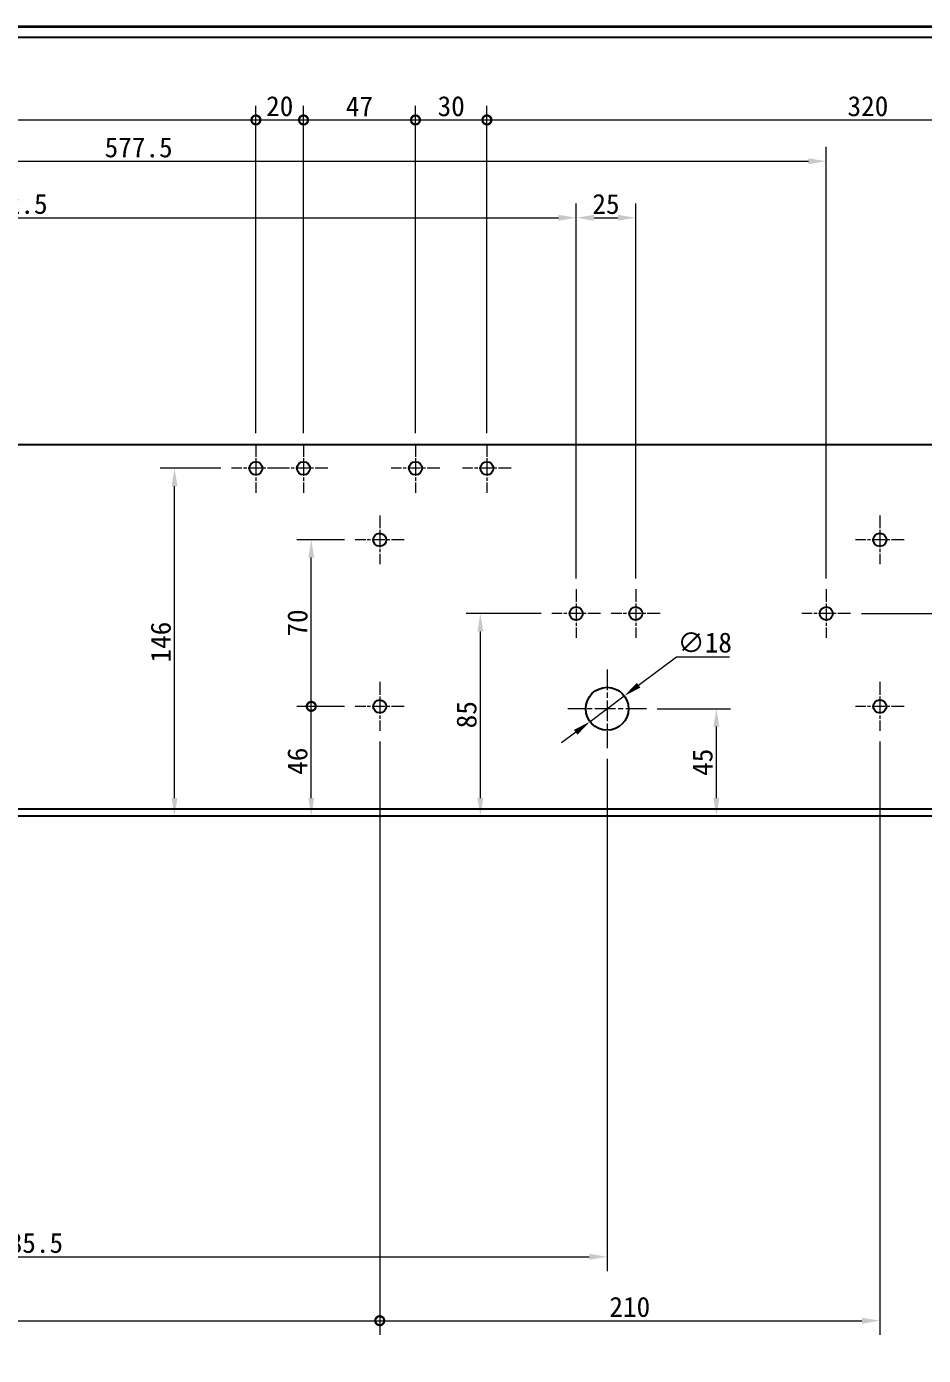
# Model space of a CAD drawing. Header units: millimetres. Extents: x 18 to 1244, y 16 to 875.
# Drawn here: x 450 to 827, y 316 to 875 of the extents above; entities that cross this region are included whole.
import ezdxf

# ---------------------------------------------------------------- set-up
doc = ezdxf.new("R2010")
doc.units = ezdxf.units.MM
doc.header["$LTSCALE"] = 3
doc.linetypes.add('CHAIN', pattern=[0.3543, 0.2362, -0.0295, 0.0591, -0.0295])
doc.layers.add('中心标记 (ISO)', color=1, linetype='CHAIN', lineweight=18, true_color=0xff0000)
doc.layers.add('尺寸 (ISO)', color=7, linetype='Continuous', lineweight=18, true_color=0x008000)
doc.layers.add('可见 (ISO)', color=7, linetype='Continuous', lineweight=25)
doc.layers.add('图框 (ISO)', color=7, linetype='Continuous', lineweight=35)
doc.styles.add('文本样式74', font='SimSun.ttf')
doc.styles.add('最新国标', font='simfang.ttf')
doc.dimstyles.new('默认 (GB)', dxfattribs={"dimscale": 3, "dimtxt": 2.8, "dimasz": 2.5, "dimexe": 2, "dimexo": 1.5, "dimgap": 0.5, "dimtad": 1, "dimtoh": 1, "dimdsep": 46, "dimtxsty": '最新国标', "dimcen": 0.09, "dimdle": 10, "dimclrd": 256, "dimclre": 256, "dimclrt": 256, "dimaunit": 1, "dimadec": 3, "dimazin": 2, "dimtfac": 0.535714, "dimtmove": 0, "dimatfit": 3, "dimfxl": 0, "dimtolj": 1, "dimtzin": 0, "dimlwd": -1, "dimlwe": -1, "dimarcsym": 0})

# ---------------------------------------------------------------- blocks, each defined once
blk = doc.blocks.new('图框 最新国标')
at = {"layer": '图框 (ISO)'}
blk.add_line((6, 291.5), (414.5, 291.5), dxfattribs=at)
at = {"layer": '图框 (ISO)', "color": 7, "linetype": 'Continuous', "lineweight": 25}
blk.add_line((18, 290), (413, 290), dxfattribs=at)
blk.add_line((18, 290), (413, 290), dxfattribs=at)
at = {"layer": '图框 (ISO)', "style": '文本样式74'}
blk.add_attdef('零件代号_001', (42.68, 287.25), '', height=2.5, rotation=180, dxfattribs=at)
blk = doc.blocks.new('_DotSmall')
at = {"color": 0, "linetype": 'ByBlock', "const_width": 0.5}
blk.add_lwpolyline([(-0.0625, 0, 1), (0.0625, 0, 1)], format="xyb", close=True, dxfattribs=at)
blk = doc.blocks.new('*D9')
at = {"layer": 'Defpoints', "color": 0, "transparency": 16777216}
for p in [(416.63, 542.93), (963.63, 542.93), (963.63, 299.02)]:
    blk.add_point(p, dxfattribs=at)
at = {"layer": '尺寸 (ISO)', "color": 116, "true_color": 0x00803f, "transparency": 16777216}
for p, q in [((416.63, 538.43), (416.63, 293.02)), ((963.63, 538.43), (963.63, 293.02)), ((416.63, 299.02), (956.13, 299.02))]:
    blk.add_line(p, q, dxfattribs=at)
blk.add_solid([(956.13, 300.27), (956.13, 297.77), (963.63, 299.02)], dxfattribs=at)
at = {"layer": '尺寸 (ISO)', "color": 116, "true_color": 0x00803f, "transparency": 16777216, "xscale": 7.5, "yscale": 7.5, "zscale": 7.5, "rotation": 180}
blk.add_blockref('_DotSmall', (416.63, 299.02), dxfattribs=at)
at = {"layer": '尺寸 (ISO)', "transparency": 16777216, "insert": (690.13, 304.77), "char_height": 8.4, "attachment_point": 5, "style": '最新国标'}
blk.add_mtext('\\A1;547', dxfattribs=at)
blk = doc.blocks.new('*D37')
at = {"layer": 'Defpoints', "color": 0, "transparency": 16777216}
for p in [(546.63, 835.27), (546.63, 699.18), (208.63, 635.42)]:
    blk.add_point(p, dxfattribs=at)
at = {"layer": '尺寸 (ISO)', "color": 116, "true_color": 0x00803f, "transparency": 16777216}
for p, q in [((208.63, 639.92), (208.63, 841.27)), ((546.63, 703.68), (546.63, 841.27)), ((216.13, 835.27), (546.63, 835.27))]:
    blk.add_line(p, q, dxfattribs=at)
blk.add_solid([(216.13, 836.52), (216.13, 834.02), (208.63, 835.27)], dxfattribs=at)
at = {"layer": '尺寸 (ISO)', "color": 116, "true_color": 0x00803f, "transparency": 16777216, "xscale": 7.5, "yscale": 7.5, "zscale": 7.5}
blk.add_blockref('_DotSmall', (546.63, 835.27), dxfattribs=at)
at = {"layer": '尺寸 (ISO)', "transparency": 16777216, "insert": (377.63, 841.02), "char_height": 8.4, "attachment_point": 5, "style": '最新国标'}
blk.add_mtext('\\A1;338', dxfattribs=at)
blk = doc.blocks.new('*D38')
at = {"layer": 'Defpoints', "color": 0, "transparency": 16777216}
for p in [(566.63, 835.27), (546.63, 699.18), (566.63, 699.18)]:
    blk.add_point(p, dxfattribs=at)
at = {"layer": '尺寸 (ISO)', "color": 116, "true_color": 0x00803f, "transparency": 16777216}
for p, q in [((546.63, 703.68), (546.63, 841.27)), ((566.63, 703.68), (566.63, 841.27)), ((546.63, 835.27), (566.63, 835.27))]:
    blk.add_line(p, q, dxfattribs=at)
at = {"layer": '尺寸 (ISO)', "color": 116, "true_color": 0x00803f, "transparency": 16777216, "xscale": 7.5, "yscale": 7.5, "zscale": 7.5}
blk.add_blockref('_DotSmall', (546.63, 835.27), dxfattribs=at)
at = {"layer": '尺寸 (ISO)', "color": 116, "true_color": 0x00803f, "transparency": 16777216, "xscale": 7.5, "yscale": 7.5, "zscale": 7.5, "rotation": 180}
blk.add_blockref('_DotSmall', (566.63, 835.27), dxfattribs=at)
at = {"layer": '尺寸 (ISO)', "transparency": 16777216, "insert": (556.63, 841.02), "char_height": 8.4, "attachment_point": 5, "style": '最新国标'}
blk.add_mtext('\\A1;20', dxfattribs=at)
blk = doc.blocks.new('*D39')
at = {"layer": 'Defpoints', "color": 0, "transparency": 16777216}
for p in [(613.63, 835.27), (566.63, 699.18), (613.63, 699.18)]:
    blk.add_point(p, dxfattribs=at)
at = {"layer": '尺寸 (ISO)', "color": 116, "true_color": 0x00803f, "transparency": 16777216}
for p, q in [((566.63, 703.68), (566.63, 841.27)), ((613.63, 703.68), (613.63, 841.27)), ((566.63, 835.27), (613.63, 835.27))]:
    blk.add_line(p, q, dxfattribs=at)
at = {"layer": '尺寸 (ISO)', "color": 116, "true_color": 0x00803f, "transparency": 16777216, "xscale": 7.5, "yscale": 7.5, "zscale": 7.5, "rotation": 180}
blk.add_blockref('_DotSmall', (566.63, 835.27), dxfattribs=at)
at = {"layer": '尺寸 (ISO)', "color": 116, "true_color": 0x00803f, "transparency": 16777216, "xscale": 7.5, "yscale": 7.5, "zscale": 7.5}
blk.add_blockref('_DotSmall', (613.63, 835.27), dxfattribs=at)
at = {"layer": '尺寸 (ISO)', "transparency": 16777216, "insert": (590.13, 841.02), "char_height": 8.4, "attachment_point": 5, "style": '最新国标'}
blk.add_mtext('\\A1;47', dxfattribs=at)
blk = doc.blocks.new('*D40')
at = {"layer": 'Defpoints', "color": 0, "transparency": 16777216}
for p in [(643.63, 835.27), (613.63, 699.18), (643.63, 699.18)]:
    blk.add_point(p, dxfattribs=at)
at = {"layer": '尺寸 (ISO)', "color": 116, "true_color": 0x00803f, "transparency": 16777216}
for p, q in [((613.63, 703.68), (613.63, 841.27)), ((643.63, 703.68), (643.63, 841.27)), ((613.63, 835.27), (643.63, 835.27))]:
    blk.add_line(p, q, dxfattribs=at)
at = {"layer": '尺寸 (ISO)', "color": 116, "true_color": 0x00803f, "transparency": 16777216, "xscale": 7.5, "yscale": 7.5, "zscale": 7.5, "rotation": 180}
blk.add_blockref('_DotSmall', (613.63, 835.27), dxfattribs=at)
at = {"layer": '尺寸 (ISO)', "color": 116, "true_color": 0x00803f, "transparency": 16777216, "xscale": 7.5, "yscale": 7.5, "zscale": 7.5}
blk.add_blockref('_DotSmall', (643.63, 835.27), dxfattribs=at)
at = {"layer": '尺寸 (ISO)', "transparency": 16777216, "insert": (628.63, 841.02), "char_height": 8.4, "attachment_point": 5, "style": '最新国标'}
blk.add_mtext('\\A1;30', dxfattribs=at)
blk = doc.blocks.new('*D41')
at = {"layer": 'Defpoints', "color": 0, "transparency": 16777216}
for p in [(963.63, 835.27), (643.63, 699.18), (963.63, 699.18)]:
    blk.add_point(p, dxfattribs=at)
at = {"layer": '尺寸 (ISO)', "color": 116, "true_color": 0x00803f, "transparency": 16777216}
for p, q in [((643.63, 703.68), (643.63, 841.27)), ((963.63, 703.68), (963.63, 841.27)), ((643.63, 835.27), (963.63, 835.27))]:
    blk.add_line(p, q, dxfattribs=at)
at = {"layer": '尺寸 (ISO)', "color": 116, "true_color": 0x00803f, "transparency": 16777216, "xscale": 7.5, "yscale": 7.5, "zscale": 7.5, "rotation": 180}
blk.add_blockref('_DotSmall', (643.63, 835.27), dxfattribs=at)
at = {"layer": '尺寸 (ISO)', "color": 116, "true_color": 0x00803f, "transparency": 16777216, "xscale": 7.5, "yscale": 7.5, "zscale": 7.5}
blk.add_blockref('_DotSmall', (963.63, 835.27), dxfattribs=at)
at = {"layer": '尺寸 (ISO)', "transparency": 16777216, "insert": (803.63, 841.02), "char_height": 8.4, "attachment_point": 5, "style": '最新国标'}
blk.add_mtext('\\A1;320', dxfattribs=at)
blk = doc.blocks.new('*D43')
at = {"layer": 'Defpoints', "color": 0, "transparency": 16777216}
for p in [(598.63, 578.68), (208.63, 463.93), (598.63, 330.86)]:
    blk.add_point(p, dxfattribs=at)
at = {"layer": '尺寸 (ISO)', "color": 116, "true_color": 0x00803f, "transparency": 16777216}
for p, q in [((598.63, 574.18), (598.63, 324.86)), ((208.63, 459.43), (208.63, 324.86)), ((216.13, 330.86), (598.63, 330.86))]:
    blk.add_line(p, q, dxfattribs=at)
blk.add_solid([(216.13, 332.11), (216.13, 329.61), (208.63, 330.86)], dxfattribs=at)
at = {"layer": '尺寸 (ISO)', "color": 116, "true_color": 0x00803f, "transparency": 16777216, "xscale": 7.5, "yscale": 7.5, "zscale": 7.5}
blk.add_blockref('_DotSmall', (598.63, 330.86), dxfattribs=at)
at = {"layer": '尺寸 (ISO)', "transparency": 16777216, "insert": (403.63, 336.61), "char_height": 8.4, "attachment_point": 5, "style": '最新国标'}
blk.add_mtext('\\A1;390', dxfattribs=at)
blk = doc.blocks.new('*D44')
at = {"layer": 'Defpoints', "color": 0, "transparency": 16777216}
for p in [(598.63, 578.68), (808.63, 578.68), (808.63, 330.86)]:
    blk.add_point(p, dxfattribs=at)
at = {"layer": '尺寸 (ISO)', "color": 116, "true_color": 0x00803f, "transparency": 16777216}
for p, q in [((598.63, 574.18), (598.63, 324.86)), ((808.63, 574.18), (808.63, 324.86)), ((598.63, 330.86), (801.13, 330.86))]:
    blk.add_line(p, q, dxfattribs=at)
blk.add_solid([(801.13, 332.11), (801.13, 329.61), (808.63, 330.86)], dxfattribs=at)
at = {"layer": '尺寸 (ISO)', "color": 116, "true_color": 0x00803f, "transparency": 16777216, "xscale": 7.5, "yscale": 7.5, "zscale": 7.5, "rotation": 180}
blk.add_blockref('_DotSmall', (598.63, 330.86), dxfattribs=at)
at = {"layer": '尺寸 (ISO)', "transparency": 16777216, "insert": (703.63, 336.61), "char_height": 8.4, "attachment_point": 5, "style": '最新国标'}
blk.add_mtext('\\A1;210', dxfattribs=at)
blk = doc.blocks.new('*D45')
at = {"layer": 'Defpoints', "color": 0, "transparency": 16777216}
for p in [(973.63, 557.68), (208.63, 463.93), (973.63, 271.93)]:
    blk.add_point(p, dxfattribs=at)
at = {"layer": '尺寸 (ISO)', "color": 116, "true_color": 0x00803f, "transparency": 16777216}
for p, q in [((973.63, 553.18), (973.63, 265.93)), ((208.63, 459.43), (208.63, 265.93)), ((216.13, 271.93), (973.63, 271.93))]:
    blk.add_line(p, q, dxfattribs=at)
blk.add_solid([(216.13, 273.18), (216.13, 270.68), (208.63, 271.93)], dxfattribs=at)
at = {"layer": '尺寸 (ISO)', "color": 116, "true_color": 0x00803f, "transparency": 16777216, "xscale": 7.5, "yscale": 7.5, "zscale": 7.5}
blk.add_blockref('_DotSmall', (973.63, 271.93), dxfattribs=at)
at = {"layer": '尺寸 (ISO)', "transparency": 16777216, "insert": (591.13, 277.68), "char_height": 8.4, "attachment_point": 5, "style": '最新国标'}
blk.add_mtext('\\A1;765', dxfattribs=at)
blk = doc.blocks.new('*D47')
at = {"layer": 'Defpoints', "color": 0, "transparency": 16777216}
for p in [(1011.63, 588.68), (208.63, 463.93), (1011.63, 247.62)]:
    blk.add_point(p, dxfattribs=at)
at = {"layer": '尺寸 (ISO)', "color": 116, "true_color": 0x00803f, "transparency": 16777216}
for p, q in [((1011.63, 584.18), (1011.63, 241.62)), ((208.63, 459.43), (208.63, 241.62)), ((216.13, 247.62), (1004.13, 247.62))]:
    blk.add_line(p, q, dxfattribs=at)
for points in [[(216.13, 248.87), (216.13, 246.37), (208.63, 247.62)], [(1004.13, 248.87), (1004.13, 246.37), (1011.63, 247.62)]]:
    blk.add_solid(points, dxfattribs=at)
at = {"layer": '尺寸 (ISO)', "transparency": 16777216, "insert": (610.13, 253.36), "char_height": 8.4, "attachment_point": 5, "style": '最新国标'}
blk.add_mtext('\\A1;803', dxfattribs=at)
blk = doc.blocks.new('*D48')
at = {"layer": 'Defpoints', "color": 0, "transparency": 16777216}
for p in [(569.88, 588.93), (588.38, 588.93), (421.63, 542.93)]:
    blk.add_point(p, dxfattribs=at)
at = {"layer": '尺寸 (ISO)', "color": 116, "true_color": 0x00803f, "transparency": 16777216}
for p, q in [((583.88, 588.93), (563.88, 588.93)), ((569.88, 550.43), (569.88, 588.93))]:
    blk.add_line(p, q, dxfattribs=at)
blk.add_solid([(568.63, 550.43), (571.13, 550.43), (569.88, 542.93)], dxfattribs=at)
at = {"layer": '尺寸 (ISO)', "color": 116, "true_color": 0x00803f, "transparency": 16777216, "xscale": 7.5, "yscale": 7.5, "zscale": 7.5, "rotation": 90}
blk.add_blockref('_DotSmall', (569.88, 588.93), dxfattribs=at)
at = {"layer": '尺寸 (ISO)', "transparency": 16777216, "insert": (564.13, 565.9), "char_height": 8.4, "attachment_point": 5, "rotation": 90, "style": '最新国标'}
blk.add_mtext('\\A1;46', dxfattribs=at)
blk = doc.blocks.new('*D49')
at = {"layer": 'Defpoints', "color": 0, "transparency": 16777216}
for p in [(569.88, 658.93), (588.38, 658.93), (588.38, 588.93)]:
    blk.add_point(p, dxfattribs=at)
at = {"layer": '尺寸 (ISO)', "color": 116, "true_color": 0x00803f, "transparency": 16777216}
for p, q in [((583.88, 658.93), (563.88, 658.93)), ((569.88, 588.93), (569.88, 651.43)), ((583.88, 588.93), (563.88, 588.93))]:
    blk.add_line(p, q, dxfattribs=at)
blk.add_solid([(568.63, 651.43), (571.13, 651.43), (569.88, 658.93)], dxfattribs=at)
at = {"layer": '尺寸 (ISO)', "color": 116, "true_color": 0x00803f, "transparency": 16777216, "xscale": 7.5, "yscale": 7.5, "zscale": 7.5, "rotation": 270}
blk.add_blockref('_DotSmall', (569.88, 588.93), dxfattribs=at)
at = {"layer": '尺寸 (ISO)', "transparency": 16777216, "insert": (564.13, 623.96), "char_height": 8.4, "attachment_point": 5, "rotation": 90, "style": '最新国标'}
blk.add_mtext('\\A1;70', dxfattribs=at)
blk = doc.blocks.new('*D50')
at = {"layer": 'Defpoints', "color": 0, "transparency": 16777216}
for p in [(694.13, 571.43), (208.63, 463.93), (694.13, 357.72)]:
    blk.add_point(p, dxfattribs=at)
at = {"layer": '尺寸 (ISO)', "color": 116, "true_color": 0x00803f, "transparency": 16777216}
for p, q in [((694.13, 566.93), (694.13, 351.72)), ((208.63, 459.43), (208.63, 351.72)), ((216.13, 357.72), (686.63, 357.72))]:
    blk.add_line(p, q, dxfattribs=at)
for points in [[(216.13, 358.97), (216.13, 356.47), (208.63, 357.72)], [(686.63, 358.97), (686.63, 356.47), (694.13, 357.72)]]:
    blk.add_solid(points, dxfattribs=at)
at = {"layer": '尺寸 (ISO)', "transparency": 16777216, "insert": (451.38, 363.49), "char_height": 8.4, "attachment_point": 5, "style": '最新国标'}
blk.add_mtext('\\A1;485.5', dxfattribs=at)
blk = doc.blocks.new('*D51')
at = {"layer": 'Defpoints', "color": 0, "transparency": 16777216}
for p in [(512.45, 688.93), (536.38, 688.93), (512.45, 542.93)]:
    blk.add_point(p, dxfattribs=at)
at = {"layer": '尺寸 (ISO)', "color": 116, "true_color": 0x00803f, "transparency": 16777216}
for p, q in [((531.88, 688.93), (506.45, 688.93)), ((512.45, 550.43), (512.45, 681.43))]:
    blk.add_line(p, q, dxfattribs=at)
for points in [[(511.2, 681.43), (513.7, 681.43), (512.45, 688.93)], [(511.2, 550.43), (513.7, 550.43), (512.45, 542.93)]]:
    blk.add_solid(points, dxfattribs=at)
at = {"layer": '尺寸 (ISO)', "transparency": 16777216, "insert": (506.7, 615.93), "char_height": 8.4, "attachment_point": 5, "rotation": 90, "style": '最新国标'}
blk.add_mtext('\\A1;146', dxfattribs=at)
blk = doc.blocks.new('*D52')
at = {"layer": 'Defpoints', "color": 0, "transparency": 16777216}
for p in [(786.13, 817.93), (786.13, 638.18), (208.63, 635.42)]:
    blk.add_point(p, dxfattribs=at)
at = {"layer": '尺寸 (ISO)', "color": 116, "true_color": 0x00803f, "transparency": 16777216}
for p, q in [((208.63, 639.92), (208.63, 823.93)), ((786.13, 642.68), (786.13, 823.93)), ((216.13, 817.93), (778.63, 817.93))]:
    blk.add_line(p, q, dxfattribs=at)
for points in [[(216.13, 819.18), (216.13, 816.68), (208.63, 817.93)], [(778.63, 819.18), (778.63, 816.68), (786.13, 817.93)]]:
    blk.add_solid(points, dxfattribs=at)
at = {"layer": '尺寸 (ISO)', "transparency": 16777216, "insert": (497.38, 823.71), "char_height": 8.4, "attachment_point": 5, "style": '最新国标'}
blk.add_mtext('\\A1;577.5', dxfattribs=at)
blk = doc.blocks.new('*D53')
at = {"layer": 'Defpoints', "color": 0, "transparency": 16777216}
for p in [(710.63, 587.93), (739.99, 587.93), (739.99, 542.93)]:
    blk.add_point(p, dxfattribs=at)
at = {"layer": '尺寸 (ISO)', "color": 116, "true_color": 0x00803f, "transparency": 16777216}
for p, q in [((715.13, 587.93), (745.99, 587.93)), ((739.99, 550.43), (739.99, 580.43))]:
    blk.add_line(p, q, dxfattribs=at)
for points in [[(738.74, 580.43), (741.24, 580.43), (739.99, 587.93)], [(738.74, 550.43), (741.24, 550.43), (739.99, 542.93)]]:
    blk.add_solid(points, dxfattribs=at)
at = {"layer": '尺寸 (ISO)', "transparency": 16777216, "insert": (734.24, 565.43), "char_height": 8.4, "attachment_point": 5, "rotation": 90, "style": '最新国标'}
blk.add_mtext('\\A1;45', dxfattribs=at)
blk = doc.blocks.new('*D54')
at = {"layer": 'Defpoints', "color": 0, "transparency": 16777216}
for p in [(706.13, 794.18), (681.13, 638.18), (706.13, 638.18)]:
    blk.add_point(p, dxfattribs=at)
at = {"layer": '尺寸 (ISO)', "color": 116, "true_color": 0x00803f, "transparency": 16777216}
for p, q in [((681.13, 642.68), (681.13, 800.18)), ((706.13, 642.68), (706.13, 800.18)), ((688.63, 794.18), (698.63, 794.18))]:
    blk.add_line(p, q, dxfattribs=at)
for points in [[(688.63, 795.43), (688.63, 792.93), (681.13, 794.18)], [(698.63, 795.43), (698.63, 792.93), (706.13, 794.18)]]:
    blk.add_solid(points, dxfattribs=at)
at = {"layer": '尺寸 (ISO)', "transparency": 16777216, "insert": (693.63, 799.93), "char_height": 8.4, "attachment_point": 5, "style": '最新国标'}
blk.add_mtext('\\A1;25', dxfattribs=at)
blk = doc.blocks.new('*D55')
at = {"layer": 'Defpoints', "color": 0, "transparency": 16777216}
for p in [(681.13, 794.18), (681.13, 638.18), (208.63, 635.42)]:
    blk.add_point(p, dxfattribs=at)
at = {"layer": '尺寸 (ISO)', "color": 116, "true_color": 0x00803f, "transparency": 16777216}
for p, q in [((208.63, 639.92), (208.63, 800.18)), ((681.13, 642.68), (681.13, 800.18)), ((216.13, 794.18), (673.63, 794.18))]:
    blk.add_line(p, q, dxfattribs=at)
for points in [[(216.13, 795.43), (216.13, 792.93), (208.63, 794.18)], [(673.63, 795.43), (673.63, 792.93), (681.13, 794.18)]]:
    blk.add_solid(points, dxfattribs=at)
at = {"layer": '尺寸 (ISO)', "transparency": 16777216, "insert": (444.88, 799.95), "char_height": 8.4, "attachment_point": 5, "style": '最新国标'}
blk.add_mtext('\\A1;472.5', dxfattribs=at)
blk = doc.blocks.new('*D56')
at = {"layer": 'Defpoints', "color": 0, "transparency": 16777216}
for p in [(640.88, 627.93), (670.88, 627.93), (640.88, 542.93)]:
    blk.add_point(p, dxfattribs=at)
at = {"layer": '尺寸 (ISO)', "color": 116, "true_color": 0x00803f, "transparency": 16777216}
for p, q in [((666.38, 627.93), (634.88, 627.93)), ((640.88, 550.43), (640.88, 620.43))]:
    blk.add_line(p, q, dxfattribs=at)
for points in [[(639.63, 620.43), (642.13, 620.43), (640.88, 627.93)], [(639.63, 550.43), (642.13, 550.43), (640.88, 542.93)]]:
    blk.add_solid(points, dxfattribs=at)
at = {"layer": '尺寸 (ISO)', "transparency": 16777216, "insert": (635.13, 585.43), "char_height": 8.4, "attachment_point": 5, "rotation": 90, "style": '最新国标'}
blk.add_mtext('\\A1;85', dxfattribs=at)
blk = doc.blocks.new('*D57')
at = {"layer": 'Defpoints', "color": 0, "transparency": 16777216}
for p in [(796.38, 627.93), (846.2, 627.93), (846.2, 542.93)]:
    blk.add_point(p, dxfattribs=at)
at = {"layer": '尺寸 (ISO)', "color": 116, "true_color": 0x00803f, "transparency": 16777216}
for p, q in [((800.88, 627.93), (852.2, 627.93)), ((846.2, 550.43), (846.2, 620.43))]:
    blk.add_line(p, q, dxfattribs=at)
for points in [[(844.95, 620.43), (847.45, 620.43), (846.2, 627.93)], [(844.95, 550.43), (847.45, 550.43), (846.2, 542.93)]]:
    blk.add_solid(points, dxfattribs=at)
at = {"layer": '尺寸 (ISO)', "transparency": 16777216, "insert": (840.45, 585.43), "char_height": 8.4, "attachment_point": 5, "rotation": 90, "style": '最新国标'}
blk.add_mtext('\\A1;85', dxfattribs=at)
blk = doc.blocks.new('*D68')
at = {"layer": 'Defpoints', "color": 0, "transparency": 16777216}
for p in [(701.34, 593.33), (686.93, 582.54)]:
    blk.add_point(p, dxfattribs=at)
at = {"layer": '尺寸 (ISO)', "color": 116, "true_color": 0x00803f, "transparency": 16777216}
for p, q in [((707.34, 597.82), (723.2, 609.7)), ((723.2, 609.7), (745.53, 609.7)), ((686.93, 582.54), (701.34, 593.33)), ((680.92, 578.04), (674.92, 573.55))]:
    blk.add_line(p, q, dxfattribs=at)
for points in [[(706.59, 598.82), (708.09, 596.82), (701.34, 593.33)], [(680.17, 579.04), (681.67, 577.04), (686.93, 582.54)]]:
    blk.add_solid(points, dxfattribs=at)
at = {"layer": '尺寸 (ISO)', "transparency": 16777216, "insert": (735.12, 615.69), "char_height": 8.4, "attachment_point": 5, "style": '最新国标'}
blk.add_mtext('\\A1;∅18', dxfattribs=at)
blk = doc.blocks.new('*D71')
at = {"layer": 'Defpoints', "color": 0, "transparency": 16777216}
for p in [(1021.63, 567.93), (208.63, 463.93), (1021.63, 213.93)]:
    blk.add_point(p, dxfattribs=at)
at = {"layer": '尺寸 (ISO)', "color": 116, "true_color": 0x00803f, "transparency": 16777216}
for p, q in [((1021.63, 563.43), (1021.63, 207.93)), ((208.63, 459.43), (208.63, 207.93)), ((216.13, 213.93), (1014.13, 213.93))]:
    blk.add_line(p, q, dxfattribs=at)
for points in [[(216.13, 215.18), (216.13, 212.68), (208.63, 213.93)], [(1014.13, 215.18), (1014.13, 212.68), (1021.63, 213.93)]]:
    blk.add_solid(points, dxfattribs=at)
at = {"layer": '尺寸 (ISO)', "transparency": 16777216, "insert": (615.13, 219.68), "char_height": 8.4, "attachment_point": 5, "style": '最新国标'}
blk.add_mtext('\\A1;813', dxfattribs=at)

msp = doc.modelspace()

# ---------------------------------------------------------------- linework, layer by layer
at = {"layer": '中心标记 (ISO)', "ltscale": 7.593151}
for p, q in [((546.6306, 699.1827), (546.6306, 678.6827)), ((566.6306, 699.1827), (566.6306, 678.6827)), ((613.6306, 699.1827), (613.6306, 678.6827)), ((643.6306, 699.1827), (643.6306, 678.6827)), ((556.8806, 688.9327), (536.3806, 688.9327)), ((576.8806, 688.9327), (556.3806, 688.9327)), ((623.8806, 688.9327), (603.3806, 688.9327)), ((653.8806, 688.9327), (633.3806, 688.9327)), ((598.6306, 669.1827), (598.6306, 648.6827)), ((808.6306, 669.1827), (808.6306, 648.6827)), ((608.8806, 658.9327), (588.3806, 658.9327)), ((818.8806, 658.9327), (798.3806, 658.9327)), ((681.1306, 638.1827), (681.1306, 617.6827)), ((706.1306, 638.1827), (706.1306, 617.6827)), ((786.1306, 638.1827), (786.1306, 617.6827)), ((691.3806, 627.9327), (670.8806, 627.9327)), ((716.3806, 627.9327), (695.8806, 627.9327)), ((796.3806, 627.9327), (775.8806, 627.9327)), ((598.6306, 599.1827), (598.6306, 578.6827)), ((808.6306, 599.1827), (808.6306, 578.6827)), ((608.8806, 588.9327), (588.3806, 588.9327)), ((818.8806, 588.9327), (798.3806, 588.9327))]:
    msp.add_line(p, q, dxfattribs=at)
at = {"layer": '中心标记 (ISO)', "ltscale": 12.223182}
for p, q in [((694.1306, 604.4327), (694.1306, 571.4327)), ((710.6306, 587.9327), (677.6306, 587.9327))]:
    msp.add_line(p, q, dxfattribs=at)
at = {"layer": '可见 (ISO)'}
for p, q in [((383.6306, 698.9327), (1016.6306, 698.9327)), ((421.6306, 545.9327), (958.6306, 545.9327)), ((421.6306, 542.9327), (958.6306, 542.9327))]:
    msp.add_line(p, q, dxfattribs=at)
for centre, radius in [((546.6306, 688.9327), 2.75), ((566.6306, 688.9327), 2.75), ((613.6306, 688.9327), 2.75), ((643.6306, 688.9327), 2.75), ((598.6306, 658.9327), 2.75), ((808.6306, 658.9327), 2.75), ((681.1306, 627.9327), 2.75), ((706.1306, 627.9327), 2.75), ((786.1306, 627.9327), 2.75), ((694.1306, 587.9327), 9), ((598.6306, 588.9327), 2.75), ((808.6306, 588.9327), 2.75)]:
    msp.add_circle(centre, radius, dxfattribs=at)

# ---------------------------------------------------------------- block references
at = {"xscale": 3, "yscale": 3, "zscale": 3}
msp.add_blockref('图框 最新国标', (0, 0), dxfattribs=at)

# ---------------------------------------------------------------- dimensions: what is measured, and where the dimension line sits
at = {"layer": '尺寸 (ISO)', "color": 116, "true_color": 0x00803f}
for base, p1, p2, angle, override, picture, middle in [((546.6306, 835.2676), (208.6306, 635.4242), (546.6306, 699.1827), 180, {"dimgap": 0.5, "dimtoh": 0, "dimdec": 2, "dimblk2": 'DotSmall', "dimsah": 1, "dimdle": 0, "dimtol": 0, "dimlim": 0, "dimtp": 0, "dimtm": 0, "dimtdec": 2, "dimtofl": 0, "dimatfit": 1}, '*D37', (377.6306, 835.2676)), ((566.6306, 835.2676), (546.6306, 699.1827), (566.6306, 699.1827), 180, {"dimgap": 0.5, "dimtoh": 0, "dimdec": 2, "dimblk1": 'DotSmall', "dimblk2": 'DotSmall', "dimsah": 1, "dimdle": 0, "dimtol": 0, "dimlim": 0, "dimtp": 0, "dimtm": 0, "dimtdec": 2, "dimtofl": 0}, '*D38', (556.6306, 835.2676)), ((613.6306, 835.2676), (566.6306, 699.1827), (613.6306, 699.1827), 180, {"dimgap": 0.5, "dimtoh": 0, "dimdec": 2, "dimblk1": 'DotSmall', "dimblk2": 'DotSmall', "dimsah": 1, "dimdle": 0, "dimtol": 0, "dimlim": 0, "dimtp": 0, "dimtm": 0, "dimtdec": 2, "dimtofl": 0, "dimatfit": 1}, '*D39', (590.1306, 835.2676)), ((643.6306, 835.2676), (613.6306, 699.1827), (643.6306, 699.1827), 180, {"dimgap": 0.5, "dimtoh": 0, "dimdec": 2, "dimblk1": 'DotSmall', "dimblk2": 'DotSmall', "dimsah": 1, "dimdle": 0, "dimtol": 0, "dimlim": 0, "dimtp": 0, "dimtm": 0, "dimtdec": 2, "dimtofl": 0, "dimatfit": 1}, '*D40', (628.6306, 835.2676)), ((963.6306, 835.2676), (643.6306, 699.1827), (963.6306, 699.1827), 180, {"dimgap": 0.5, "dimtoh": 0, "dimdec": 2, "dimblk1": 'DotSmall', "dimblk2": 'DotSmall', "dimsah": 1, "dimdle": 0, "dimtol": 0, "dimlim": 0, "dimtp": 0, "dimtm": 0, "dimtdec": 2, "dimtofl": 0, "dimatfit": 1}, '*D41', (803.6306, 835.2676)), ((786.1306, 817.933), (208.6306, 635.4242), (786.1306, 638.1827), 180, {"dimgap": 0.5, "dimtoh": 0, "dimdec": 2, "dimtol": 0, "dimlim": 0, "dimtp": 0, "dimtm": 0, "dimtdec": 2, "dimtofl": 0, "dimatfit": 1}, '*D52', (497.3806, 817.933)), ((681.1306, 794.1827), (208.6306, 635.4242), (681.1306, 638.1827), 180, {"dimgap": 0.5, "dimtoh": 0, "dimdec": 2, "dimtol": 0, "dimlim": 0, "dimtp": 0, "dimtm": 0, "dimtdec": 2, "dimtofl": 0, "dimatfit": 1}, '*D55', (444.8806, 794.1827)), ((706.1306, 794.1827), (681.1306, 638.1827), (706.1306, 638.1827), 180, {"dimgap": 0.5, "dimtoh": 0, "dimdec": 2, "dimtol": 0, "dimlim": 0, "dimtp": 0, "dimtm": 0, "dimtdec": 2, "dimtofl": 0, "dimatfit": 1}, '*D54', (693.6306, 794.1827)), ((512.4466, 688.9327), (512.4466, 542.9327), (536.3806, 688.9327), 270, {"dimgap": 0.5, "dimtoh": 0, "dimdec": 2, "dimse1": 1, "dimtol": 0, "dimlim": 0, "dimtp": 0, "dimtm": 0, "dimtdec": 2, "dimtofl": 0, "dimatfit": 1}, '*D51', (512.4466, 615.9327)), ((569.8807, 658.9327), (588.3806, 588.9327), (588.3806, 658.9327), 90, {"dimgap": 0.5, "dimtoh": 0, "dimdec": 2, "dimblk1": 'DotSmall', "dimsah": 1, "dimdle": 0, "dimtol": 0, "dimlim": 0, "dimtp": 0, "dimtm": 0, "dimtdec": 2, "dimtofl": 0, "dimatfit": 1}, '*D49', (569.8807, 623.9627)), ((640.8806, 627.9327), (640.8806, 542.9327), (670.8806, 627.9327), 270, {"dimgap": 0.5, "dimtoh": 0, "dimdec": 2, "dimse1": 1, "dimtol": 0, "dimlim": 0, "dimtp": 0, "dimtm": 0, "dimtdec": 2, "dimtofl": 0, "dimatfit": 1}, '*D56', (640.8806, 585.4327)), ((846.2025, 627.9327), (846.2025, 542.9327), (796.3806, 627.9327), 270, {"dimgap": 0.5, "dimtoh": 0, "dimdec": 2, "dimse1": 1, "dimtol": 0, "dimlim": 0, "dimtp": 0, "dimtm": 0, "dimtdec": 2, "dimtofl": 0, "dimatfit": 1}, '*D57', (846.2025, 585.4327)), ((569.8807, 588.9327), (421.6306, 542.9327), (588.3806, 588.9327), 90, {"dimgap": 0.5, "dimtoh": 0, "dimdec": 2, "dimblk2": 'DotSmall', "dimsah": 1, "dimdle": 0, "dimse1": 1, "dimtol": 0, "dimlim": 0, "dimtp": 0, "dimtm": 0, "dimtdec": 2, "dimtofl": 0, "dimatfit": 1}, '*D48', (569.8807, 565.9027)), ((739.9924, 587.9327), (739.9924, 542.9327), (710.6306, 587.9327), 270, {"dimgap": 0.5, "dimtoh": 0, "dimdec": 2, "dimse1": 1, "dimtol": 0, "dimlim": 0, "dimtp": 0, "dimtm": 0, "dimtdec": 2, "dimtofl": 0, "dimatfit": 1}, '*D53', (739.9924, 565.4327)), ((598.6306, 330.8585), (208.6306, 463.9327), (598.6306, 578.6827), 180, {"dimgap": 0.5, "dimtoh": 0, "dimdec": 2, "dimblk2": 'DotSmall', "dimsah": 1, "dimdle": 0, "dimtol": 0, "dimlim": 0, "dimtp": 0, "dimtm": 0, "dimtdec": 2, "dimtofl": 0, "dimatfit": 1}, '*D43', (403.6306, 330.8585)), ((808.6306, 330.8585), (598.6306, 578.6827), (808.6306, 578.6827), 180, {"dimgap": 0.5, "dimtoh": 0, "dimdec": 2, "dimblk1": 'DotSmall', "dimsah": 1, "dimdle": 0, "dimtol": 0, "dimlim": 0, "dimtp": 0, "dimtm": 0, "dimtdec": 2, "dimtofl": 0, "dimatfit": 1}, '*D44', (703.6306, 330.8585)), ((973.6306, 271.9327), (208.6306, 463.9327), (973.6306, 557.6827), 180, {"dimgap": 0.5, "dimtoh": 0, "dimdec": 2, "dimblk2": 'DotSmall', "dimsah": 1, "dimdle": 0, "dimtol": 0, "dimlim": 0, "dimtp": 0, "dimtm": 0, "dimtdec": 2, "dimtofl": 0, "dimatfit": 1}, '*D45', (591.1306, 271.9327)), ((963.6306, 299.0199), (416.6306, 542.9327), (963.6306, 542.9327), 180, {"dimgap": 0.5, "dimtoh": 0, "dimdec": 2, "dimblk1": 'DotSmall', "dimsah": 1, "dimdle": 0, "dimtol": 0, "dimlim": 0, "dimtp": 0, "dimtm": 0, "dimtdec": 2, "dimtofl": 0, "dimatfit": 1}, '*D9', (690.1306, 299.0199))]:
    dim = msp.add_linear_dim(base=base, p1=p1, p2=p2, angle=angle, dimstyle='默认 (GB)', override=override, dxfattribs=at)
    dim.commit()
    dim.dimension.update_dxf_attribs({"geometry": picture, "text_midpoint": middle, "dimtype": 160})
dim = msp.add_diameter_dim_2p(p1=(686.9261, 582.5388), p2=(701.3351, 593.3267), dimstyle='默认 (GB)', override={"dimgap": 0.5, "dimtih": 1, "dimdec": 2, "dimlfac": 1, "dimtol": 0, "dimlim": 0, "dimtp": 0, "dimtm": 0, "dimtdec": 2, "dimatfit": 2}, dxfattribs=at)
dim.commit()
dim.dimension.update_dxf_attribs({"geometry": '*D68', "text_midpoint": (735.1177, 609.6982), "dimtype": 163})
for base, p2, picture, middle in [((1011.6306, 247.6169), (1011.6306, 588.6827), '*D47', (610.1306, 247.6169)), ((694.1306, 357.7227), (694.1306, 571.4327), '*D50', (451.3806, 357.7227)), ((1021.6306, 213.9327), (1021.6306, 567.9327), '*D71', (615.1306, 213.9327))]:
    dim = msp.add_linear_dim(base=base, p1=(208.6306, 463.9327), p2=p2, dimstyle='默认 (GB)', override={"dimgap": 0.5, "dimtoh": 0, "dimdec": 2, "dimtol": 0, "dimlim": 0, "dimtp": 0, "dimtm": 0, "dimtdec": 2, "dimtofl": 0, "dimatfit": 1}, dxfattribs=at)
    dim.commit()
    dim.dimension.update_dxf_attribs({"geometry": picture, "text_midpoint": middle, "dimtype": 160})

doc.saveas('drawing.dxf')
